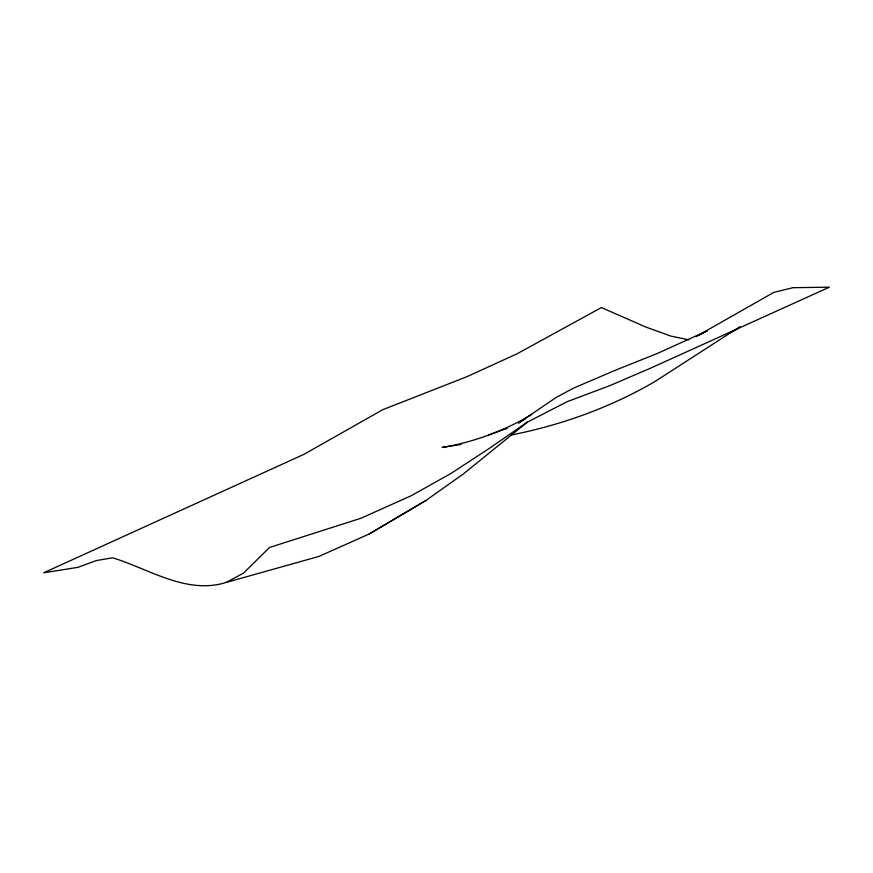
<?xml version="1.0" encoding="UTF-8"?>
<svg xmlns="http://www.w3.org/2000/svg" width="873" height="873" viewBox="0 0 873 873"><rect width="100%" height="100%" fill="white"/><g stroke="black" fill="none" stroke-linecap="round" stroke-linejoin="round"><path stroke-width="1.31" d="M511.305 434.972C561.808 425.02 610.86 407.276 655.339 381.294L740.053 326.633M696.01 336.618L773.794 292.39L792.946 287.686L829.35 287.184L650.494 368.21L609.256 385.877L567.232 401.645L527.216 422.226L463.443 473.886L425.904 500.48L369.235 533.97L318.951 556.417L226.325 582.411C186.451 594.873 149.403 569.054 112.65 557.782L96.303 560.586L78.003 567.33L43.65 572.797L304.077 454.276L382.723 409.71L467.033 376.645L517.132 353.761L601.388 307.58L646.107 327.157L670.911 336.105L688.797 339.815M527.216 422.226L489.458 448.286L451.254 473.286L411.118 495.777L360.865 518.289L269.561 547.458L243.556 573.081L226.325 582.411M369.235 533.97L425.904 500.48M525.208 419.062L518.409 423.078L556.308 397.346L573.572 388.114L614.821 370.468L657.249 353.521L707.392 330.758L698.182 335.669M460.966 444.444L442.207 447.423C473.701 442.185 504.201 430.88 531.635 414.555M728.868 333.431L737.107 329.099M488.629 434.972L506.547 428.501M503.557 429.505L507.278 428.174"/></g></svg>
